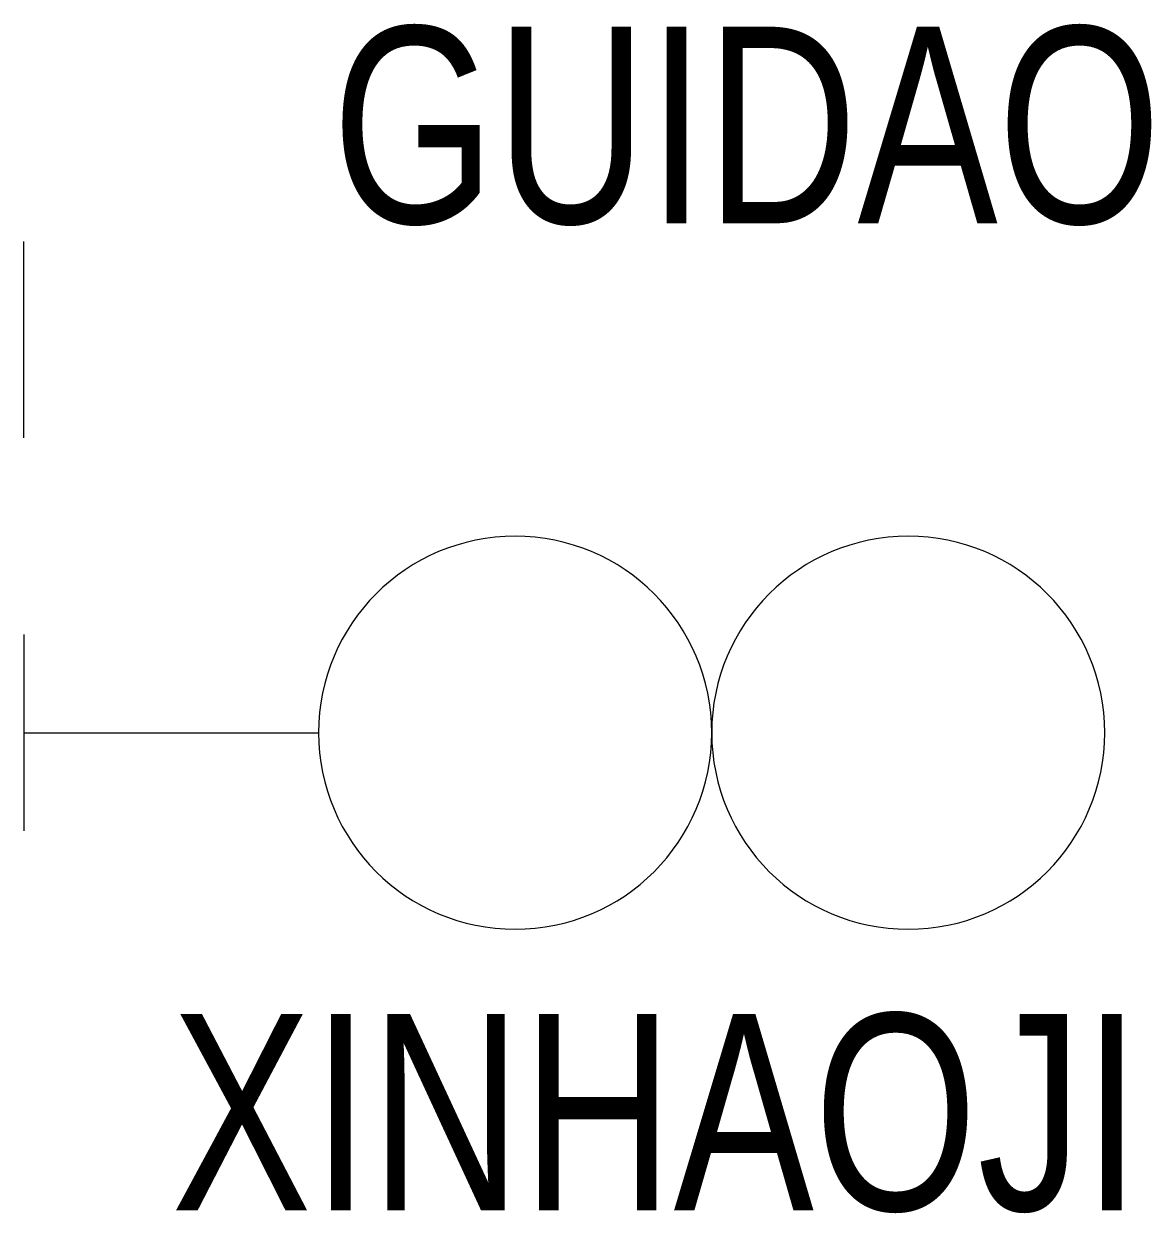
# Model space of a CAD drawing. Extents: x 0 to 11.5, y -8.9 to 3.2.
import ezdxf

# ---------------------------------------------------------------- set-up
doc = ezdxf.new("R2010")
doc.units = 0
doc.layers.get('0').update_dxf_attribs({"linetype": 'CONTINUOUS'})

# ---------------------------------------------------------------- blocks, each defined once
blk = doc.blocks.new('JX')
for p, q in [((0, -1), (0, 1)), ((0, 0), (3, 0))]:
    blk.add_line(p, q)
for centre in [(5, 0), (9, 0)]:
    blk.add_circle(centre, 2)

msp = doc.modelspace()

# ---------------------------------------------------------------- linework, layer by layer
at = {"linetype": 'Continuous'}
msp.add_lwpolyline([(0, -1), (0, 1)], dxfattribs=at)

# ---------------------------------------------------------------- block references
at = {"linetype": 'Continuous', "xscale": -1, "rotation": 180}
msp.add_blockref('JX', (0, -4), dxfattribs=at)

# ---------------------------------------------------------------- texts
at = {"color": 1, "width": 0.8}
for tag, p, s in [('GUIDAO', (3.135, 1.184), 'IIAG'), ('XINHAOJI', (1.501, -8.861), 'XF')]:
    msp.add_attdef(tag, p, s, height=2, dxfattribs=at)

doc.saveas('drawing.dxf')
